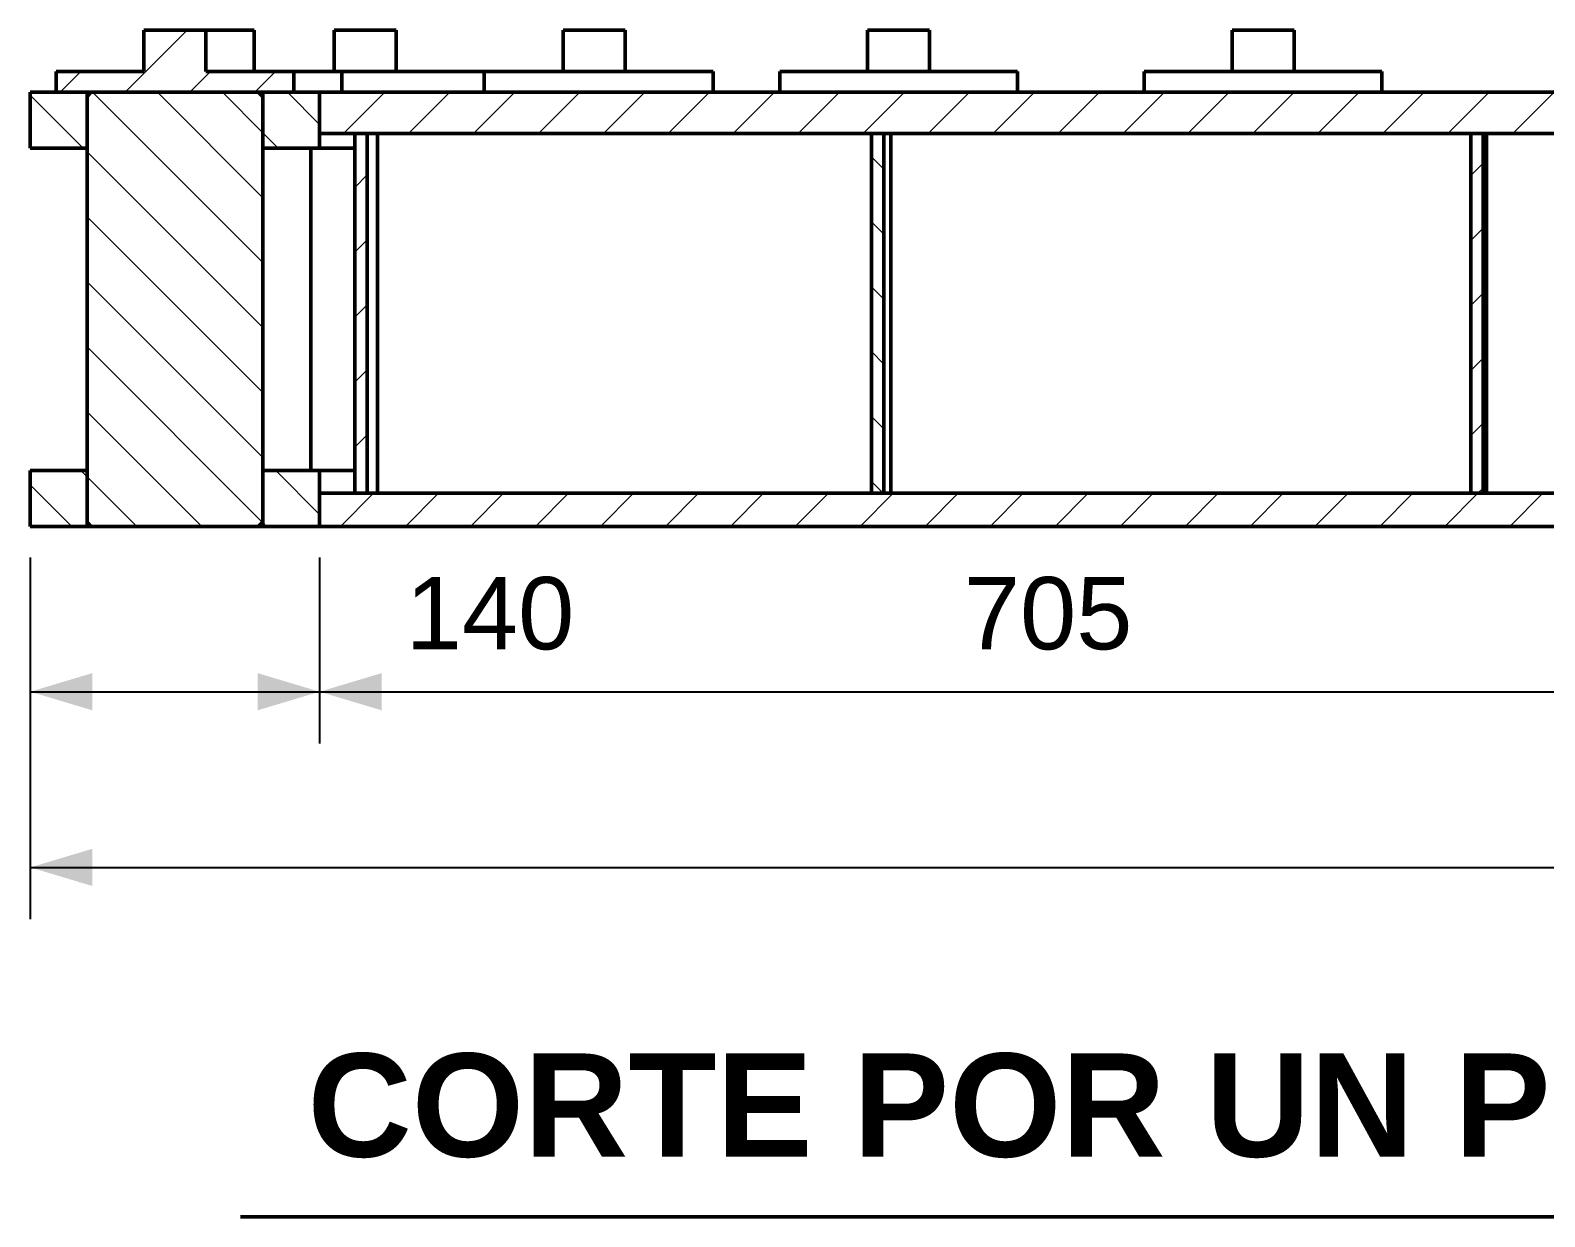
# Model space of a CAD drawing. Header units: millimetres. Extents: x 0 to 841, y 0 to 594.
# Drawn here: x 387.5 to 460.8, y 180.5 to 237.9 of the extents above; entities that cross this region are included whole.
import ezdxf
from ezdxf.enums import TextEntityAlignment as Align

# ---------------------------------------------------------------- set-up
doc = ezdxf.new("R2010")
doc.units = ezdxf.units.MM
for name, color, linetype, lineweight in [('ACH', 7, 'CONTINUOUS', 13), ('COTA', 7, 'CONTINUOUS', 25), ('TXT', 7, 'CONTINUOUS', 25), ('VIS', 7, 'CONTINUOUS', 50)]:
    doc.layers.add(name, color=color, linetype=linetype, lineweight=lineweight)
doc.styles.add('STD', font='LiberationSans-Regular.ttf')
doc.styles.add('STDB', font='LiberationSans-Bold.ttf')

msp = doc.modelspace()

# ---------------------------------------------------------------- hatches: boundary and pattern name
at = {"layer": 'ACH'}
h = msp.add_hatch(dxfattribs=at)
h.set_pattern_fill('ANSI31', scale=0.7)
h.paths.add_polyline_path([(388.77, 234.949), (388.77, 235.949), (393.02, 235.949), (393.02, 237.949), (396.02, 237.949), (396.02, 235.949), (400.27, 235.949), (400.27, 234.949)])
h = msp.add_hatch(dxfattribs=at)
h.set_pattern_fill('ANSI31', scale=0.7, angle=90)
h.paths.add_polyline_path([(387.52, 232.249), (387.52, 234.949), (390.27, 234.949), (390.27, 232.249)])
h = msp.add_hatch(dxfattribs=at)
h.set_pattern_fill('ANSI31', scale=0.7, angle=90)
h.paths.add_polyline_path([(390.27, 214.149), (390.27, 234.749), (390.47, 234.949), (398.57, 234.949), (398.77, 234.749), (398.77, 214.149), (398.57, 213.949), (390.47, 213.949)])
h = msp.add_hatch(dxfattribs=at)
h.set_pattern_fill('ANSI31', scale=0.7, angle=90)
h.paths.add_polyline_path([(401.52, 234.949), (401.52, 232.249), (398.77, 232.249), (398.77, 234.949)])
h = msp.add_hatch(dxfattribs=at)
h.set_pattern_fill('ANSI31', scale=0.7)
h.paths.add_polyline_path([(401.52, 232.949), (401.52, 234.949), (475.52, 234.949), (475.52, 234.149), (477.52, 234.149), (477.52, 232.949)])
h = msp.add_hatch(dxfattribs=at)
h.set_pattern_fill('ANSI31', scale=0.7)
h.paths.add_polyline_path([(403.22, 215.549), (403.22, 232.949), (403.82, 232.949), (403.82, 215.549)])
h = msp.add_hatch(dxfattribs=at)
h.set_pattern_fill('ANSI31', scale=0.7, angle=90)
h.paths.add_polyline_path([(428.22, 215.549), (428.22, 232.949), (428.82, 232.949), (428.82, 215.549)])
h = msp.add_hatch(dxfattribs=at)
h.set_pattern_fill('ANSI31', scale=0.7)
h.paths.add_polyline_path([(457.22, 215.549), (457.22, 232.949), (457.82, 232.949), (457.82, 215.549)])
h = msp.add_hatch(dxfattribs=at)
h.set_pattern_fill('ANSI31', scale=0.7, angle=90)
h.paths.add_polyline_path([(387.52, 213.949), (387.52, 216.649), (390.27, 216.649), (390.27, 213.949)])
h = msp.add_hatch(dxfattribs=at)
h.set_pattern_fill('ANSI31', scale=0.7, angle=90)
h.paths.add_polyline_path([(401.52, 216.649), (401.52, 213.949), (398.77, 213.949), (398.77, 216.649)])
h = msp.add_hatch(dxfattribs=at)
h.set_pattern_fill('ANSI31', scale=0.7)
h.paths.add_polyline_path([(401.52, 213.949), (401.52, 215.549), (474.72, 215.549), (474.72, 213.949)])

# ---------------------------------------------------------------- linework, layer by layer
at = {"layer": 'COTA'}
for p, q in [((387.52, 212.449), (387.52, 203.449)), ((387.52, 212.449), (387.52, 194.949)), ((401.52, 212.449), (401.52, 203.449)), ((401.52, 212.449), (401.52, 203.449)), ((387.52, 205.949), (401.52, 205.949)), ((401.52, 205.949), (472.02, 205.949)), ((387.52, 197.449), (587.52, 197.449))]:
    msp.add_line(p, q, dxfattribs=at)
for points in [[(387.52, 205.949), (390.52, 205.049), (390.52, 206.849)], [(401.52, 205.949), (398.52, 206.849), (398.52, 205.049)], [(401.52, 205.949), (404.52, 205.049), (404.52, 206.849)], [(387.52, 197.449), (390.52, 196.549), (390.52, 198.349)]]:
    msp.add_solid(points, dxfattribs=at)
at = {"layer": 'VIS'}
msp.add_line((397.692, 180.549), (577.348, 180.549), dxfattribs=at)
for points in [[(396.02, 237.949), (393.02, 237.949)], [(393.02, 237.949), (393.02, 235.949)], [(396.02, 237.949), (396.142, 237.949), (396.264, 237.949), (396.387, 237.949), (396.509, 237.949), (396.631, 237.949), (396.753, 237.949), (396.875, 237.949), (396.998, 237.949), (397.12, 237.949), (397.242, 237.949), (397.364, 237.949), (397.487, 237.949), (397.609, 237.949), (397.731, 237.949), (397.853, 237.949), (397.975, 237.949), (398.098, 237.949), (398.22, 237.949), (398.342, 237.949)], [(396.02, 237.949), (396.02, 235.949)], [(398.342, 237.949), (398.344, 237.949), (398.345, 237.949), (398.347, 237.949), (398.348, 237.949), (398.35, 237.949), (398.352, 237.949)], [(398.352, 237.949), (398.352, 235.949)], [(402.23, 237.949), (402.354, 237.949), (402.479, 237.949), (402.604, 237.949), (402.728, 237.949), (402.853, 237.949), (402.977, 237.949), (403.102, 237.949), (403.227, 237.949), (403.351, 237.949), (403.476, 237.949), (403.6, 237.949), (403.725, 237.949), (403.85, 237.949), (403.974, 237.949), (404.099, 237.949), (404.223, 237.949), (404.348, 237.949), (404.473, 237.949), (404.597, 237.949), (404.722, 237.949), (404.846, 237.949), (404.971, 237.949), (405.096, 237.949), (405.22, 237.949)], [(402.23, 237.949), (402.23, 235.949)], [(405.22, 237.949), (405.222, 237.949), (405.223, 237.949), (405.225, 237.949), (405.227, 237.949), (405.228, 237.949), (405.23, 237.949)], [(405.23, 237.949), (405.23, 235.949)], [(413.31, 237.949), (413.434, 237.949), (413.559, 237.949), (413.683, 237.949), (413.808, 237.949), (413.933, 237.949), (414.057, 237.949), (414.182, 237.949), (414.306, 237.949), (414.431, 237.949), (414.556, 237.949), (414.68, 237.949), (414.805, 237.949), (414.929, 237.949), (415.054, 237.949), (415.179, 237.949), (415.303, 237.949), (415.428, 237.949), (415.552, 237.949), (415.677, 237.949), (415.802, 237.949), (415.926, 237.949), (416.051, 237.949), (416.175, 237.949), (416.3, 237.949)], [(413.31, 237.949), (413.31, 235.949)], [(416.3, 237.949), (416.302, 237.949), (416.303, 237.949), (416.305, 237.949), (416.306, 237.949), (416.308, 237.949), (416.31, 237.949)], [(416.31, 237.949), (416.31, 235.949)], [(428.035, 237.949), (428.16, 237.949), (428.285, 237.949), (428.409, 237.949), (428.534, 237.949), (428.658, 237.949), (428.783, 237.949), (428.908, 237.949), (429.032, 237.949), (429.157, 237.949), (429.281, 237.949), (429.406, 237.949), (429.531, 237.949), (429.655, 237.949), (429.78, 237.949), (429.904, 237.949), (430.029, 237.949), (430.154, 237.949), (430.278, 237.949), (430.403, 237.949), (430.527, 237.949), (430.652, 237.949), (430.777, 237.949), (430.901, 237.949), (431.026, 237.949)], [(428.035, 237.949), (428.035, 235.949)], [(431.026, 237.949), (431.027, 237.949), (431.029, 237.949), (431.031, 237.949), (431.032, 237.949), (431.034, 237.949), (431.035, 237.949)], [(431.035, 237.949), (431.035, 235.949)], [(445.669, 237.949), (445.793, 237.949), (445.918, 237.949), (446.042, 237.949), (446.167, 237.949), (446.292, 237.949), (446.416, 237.949), (446.541, 237.949), (446.666, 237.949), (446.79, 237.949), (446.915, 237.949), (447.039, 237.949), (447.164, 237.949), (447.289, 237.949), (447.413, 237.949), (447.538, 237.949), (447.662, 237.949), (447.787, 237.949), (447.912, 237.949), (448.036, 237.949), (448.161, 237.949), (448.285, 237.949), (448.41, 237.949), (448.535, 237.949), (448.659, 237.949)], [(445.669, 237.949), (445.669, 235.949)], [(448.659, 237.949), (448.661, 237.949), (448.662, 237.949), (448.664, 237.949), (448.666, 237.949), (448.667, 237.949), (448.669, 237.949)], [(448.669, 237.949), (448.669, 235.949)], [(388.77, 235.949), (388.77, 234.949)], [(393.02, 235.949), (392.898, 235.949), (392.777, 235.949), (392.656, 235.949), (392.534, 235.949), (392.413, 235.949), (392.291, 235.949), (392.17, 235.949), (392.048, 235.949), (391.927, 235.949), (391.806, 235.949), (391.684, 235.949), (391.563, 235.949), (391.441, 235.949), (391.32, 235.949), (391.198, 235.949), (391.077, 235.949), (390.956, 235.949), (390.834, 235.949), (390.713, 235.949), (390.591, 235.949), (390.47, 235.949), (390.348, 235.949), (390.227, 235.949), (390.106, 235.949), (389.984, 235.949), (389.863, 235.949), (389.741, 235.949), (389.62, 235.949), (389.498, 235.949), (389.377, 235.949), (389.256, 235.949), (389.134, 235.949), (389.013, 235.949), (388.891, 235.949), (388.77, 235.949)], [(393.02, 235.949), (388.77, 235.949)], [(391.102, 235.949), (391.229, 235.949), (391.357, 235.949), (391.485, 235.949), (391.613, 235.949), (391.741, 235.949), (391.869, 235.949), (391.997, 235.949), (392.125, 235.949), (392.253, 235.949), (392.38, 235.949), (392.508, 235.949), (392.636, 235.949), (392.764, 235.949), (392.892, 235.949), (393.02, 235.949)], [(400.27, 235.949), (400.148, 235.949), (400.027, 235.949), (399.906, 235.949), (399.784, 235.949), (399.663, 235.949), (399.541, 235.949), (399.42, 235.949), (399.298, 235.949), (399.177, 235.949), (399.056, 235.949), (398.934, 235.949), (398.813, 235.949), (398.691, 235.949), (398.57, 235.949), (398.448, 235.949), (398.327, 235.949), (398.206, 235.949), (398.084, 235.949), (397.963, 235.949), (397.841, 235.949), (397.72, 235.949), (397.598, 235.949), (397.477, 235.949), (397.356, 235.949), (397.234, 235.949), (397.113, 235.949), (396.991, 235.949), (396.87, 235.949), (396.748, 235.949), (396.627, 235.949), (396.506, 235.949), (396.384, 235.949), (396.263, 235.949), (396.141, 235.949), (396.02, 235.949)], [(400.27, 235.949), (396.02, 235.949)], [(400.27, 235.949), (400.391, 235.949), (400.511, 235.949), (400.632, 235.949), (400.753, 235.949), (400.874, 235.949), (400.995, 235.949), (401.116, 235.949), (401.236, 235.949), (401.357, 235.949), (401.478, 235.949), (401.599, 235.949), (401.72, 235.949), (401.84, 235.949), (401.961, 235.949), (402.082, 235.949), (402.203, 235.949), (402.324, 235.949), (402.445, 235.949), (402.565, 235.949)], [(400.27, 235.949), (400.27, 234.949)], [(402.565, 235.949), (402.571, 235.949), (402.577, 235.949), (402.583, 235.949), (402.59, 235.949), (402.596, 235.949), (402.602, 235.949)], [(402.602, 235.949), (402.722, 235.949), (402.842, 235.949), (402.962, 235.949), (403.082, 235.949), (403.202, 235.949), (403.322, 235.949), (403.442, 235.949), (403.562, 235.949), (403.682, 235.949), (403.802, 235.949), (403.922, 235.949), (404.042, 235.949), (404.162, 235.949), (404.282, 235.949), (404.402, 235.949), (404.522, 235.949), (404.642, 235.949), (404.762, 235.949), (404.882, 235.949), (405.002, 235.949), (405.122, 235.949), (405.242, 235.949), (405.362, 235.949), (405.482, 235.949), (405.602, 235.949), (405.722, 235.949), (405.843, 235.949), (405.963, 235.949), (406.083, 235.949), (406.203, 235.949), (406.323, 235.949), (406.443, 235.949), (406.563, 235.949), (406.683, 235.949), (406.803, 235.949), (406.923, 235.949), (407.043, 235.949), (407.163, 235.949), (407.283, 235.949), (407.403, 235.949), (407.523, 235.949), (407.643, 235.949), (407.763, 235.949), (407.883, 235.949), (408.003, 235.949), (408.123, 235.949), (408.243, 235.949), (408.363, 235.949), (408.483, 235.949), (408.603, 235.949), (408.723, 235.949), (408.843, 235.949), (408.963, 235.949), (409.083, 235.949), (409.204, 235.949), (409.324, 235.949), (409.444, 235.949)], [(402.602, 235.949), (402.602, 234.949)], [(409.444, 235.949), (409.45, 235.949), (409.456, 235.949), (409.462, 235.949), (409.468, 235.949), (409.474, 235.949), (409.48, 235.949)], [(409.48, 235.949), (409.6, 235.949), (409.72, 235.949), (409.84, 235.949), (409.96, 235.949), (410.08, 235.949), (410.2, 235.949), (410.32, 235.949), (410.44, 235.949), (410.56, 235.949), (410.68, 235.949), (410.8, 235.949), (410.92, 235.949), (411.04, 235.949), (411.16, 235.949), (411.28, 235.949), (411.4, 235.949), (411.52, 235.949), (411.64, 235.949), (411.76, 235.949), (411.881, 235.949), (412.001, 235.949), (412.121, 235.949), (412.241, 235.949), (412.361, 235.949), (412.481, 235.949), (412.601, 235.949), (412.721, 235.949), (412.841, 235.949), (412.961, 235.949), (413.081, 235.949), (413.201, 235.949), (413.321, 235.949), (413.441, 235.949), (413.561, 235.949), (413.681, 235.949), (413.801, 235.949), (413.921, 235.949), (414.041, 235.949), (414.161, 235.949), (414.281, 235.949), (414.401, 235.949), (414.521, 235.949), (414.641, 235.949), (414.761, 235.949), (414.882, 235.949), (415.002, 235.949), (415.122, 235.949), (415.242, 235.949), (415.362, 235.949), (415.482, 235.949), (415.602, 235.949), (415.722, 235.949), (415.842, 235.949), (415.962, 235.949), (416.082, 235.949), (416.202, 235.949), (416.322, 235.949), (416.442, 235.949), (416.562, 235.949), (416.682, 235.949), (416.802, 235.949), (416.922, 235.949), (417.042, 235.949), (417.162, 235.949), (417.282, 235.949), (417.402, 235.949), (417.522, 235.949), (417.642, 235.949), (417.762, 235.949), (417.883, 235.949), (418.003, 235.949), (418.123, 235.949), (418.243, 235.949), (418.363, 235.949), (418.483, 235.949), (418.603, 235.949), (418.723, 235.949), (418.843, 235.949), (418.963, 235.949), (419.083, 235.949), (419.203, 235.949), (419.323, 235.949), (419.443, 235.949), (419.563, 235.949), (419.683, 235.949), (419.803, 235.949), (419.923, 235.949), (420.043, 235.949), (420.163, 235.949), (420.283, 235.949), (420.403, 235.949), (420.523, 235.949)], [(409.48, 235.949), (409.48, 234.949)], [(420.523, 235.949), (420.529, 235.949), (420.535, 235.949), (420.541, 235.949), (420.547, 235.949), (420.553, 235.949), (420.56, 235.949)], [(420.56, 235.949), (420.56, 234.949)], [(423.785, 235.949), (423.906, 235.949), (424.027, 235.949), (424.147, 235.949), (424.268, 235.949), (424.389, 235.949), (424.509, 235.949), (424.63, 235.949), (424.751, 235.949), (424.871, 235.949), (424.992, 235.949), (425.113, 235.949), (425.233, 235.949), (425.354, 235.949), (425.475, 235.949), (425.595, 235.949), (425.716, 235.949), (425.837, 235.949), (425.957, 235.949), (426.078, 235.949), (426.199, 235.949), (426.319, 235.949), (426.44, 235.949), (426.561, 235.949), (426.681, 235.949), (426.802, 235.949), (426.923, 235.949), (427.043, 235.949), (427.164, 235.949), (427.285, 235.949), (427.405, 235.949), (427.526, 235.949), (427.647, 235.949), (427.767, 235.949), (427.888, 235.949), (428.009, 235.949), (428.129, 235.949), (428.25, 235.949), (428.371, 235.949), (428.492, 235.949), (428.612, 235.949), (428.733, 235.949), (428.854, 235.949), (428.974, 235.949), (429.095, 235.949), (429.216, 235.949), (429.336, 235.949), (429.457, 235.949), (429.578, 235.949), (429.698, 235.949), (429.819, 235.949), (429.94, 235.949), (430.06, 235.949), (430.181, 235.949), (430.302, 235.949), (430.422, 235.949), (430.543, 235.949), (430.664, 235.949), (430.784, 235.949), (430.905, 235.949), (431.026, 235.949), (431.146, 235.949), (431.267, 235.949), (431.388, 235.949), (431.508, 235.949), (431.629, 235.949), (431.75, 235.949), (431.87, 235.949), (431.991, 235.949), (432.112, 235.949), (432.232, 235.949), (432.353, 235.949), (432.474, 235.949), (432.594, 235.949), (432.715, 235.949), (432.836, 235.949), (432.956, 235.949), (433.077, 235.949), (433.198, 235.949), (433.318, 235.949), (433.439, 235.949), (433.56, 235.949), (433.68, 235.949), (433.801, 235.949), (433.922, 235.949), (434.042, 235.949), (434.163, 235.949), (434.284, 235.949), (434.404, 235.949), (434.525, 235.949), (434.646, 235.949), (434.766, 235.949), (434.887, 235.949), (435.008, 235.949), (435.128, 235.949), (435.249, 235.949)], [(423.785, 235.949), (423.785, 234.949)], [(435.249, 235.949), (435.255, 235.949), (435.261, 235.949), (435.267, 235.949), (435.273, 235.949), (435.279, 235.949), (435.285, 235.949)], [(435.285, 235.949), (435.285, 234.949)], [(441.419, 235.949), (441.539, 235.949), (441.66, 235.949), (441.781, 235.949), (441.901, 235.949), (442.022, 235.949), (442.143, 235.949), (442.263, 235.949), (442.384, 235.949), (442.505, 235.949), (442.625, 235.949), (442.746, 235.949), (442.867, 235.949), (442.987, 235.949), (443.108, 235.949), (443.229, 235.949), (443.349, 235.949), (443.47, 235.949), (443.591, 235.949), (443.711, 235.949), (443.832, 235.949), (443.953, 235.949), (444.073, 235.949), (444.194, 235.949), (444.315, 235.949), (444.435, 235.949), (444.556, 235.949), (444.677, 235.949), (444.797, 235.949), (444.918, 235.949), (445.039, 235.949), (445.159, 235.949), (445.28, 235.949), (445.401, 235.949), (445.522, 235.949), (445.642, 235.949), (445.763, 235.949), (445.884, 235.949), (446.004, 235.949), (446.125, 235.949), (446.246, 235.949), (446.366, 235.949), (446.487, 235.949), (446.608, 235.949), (446.728, 235.949), (446.849, 235.949), (446.97, 235.949), (447.09, 235.949), (447.211, 235.949), (447.332, 235.949), (447.452, 235.949), (447.573, 235.949), (447.694, 235.949), (447.814, 235.949), (447.935, 235.949), (448.056, 235.949), (448.176, 235.949), (448.297, 235.949), (448.418, 235.949), (448.538, 235.949), (448.659, 235.949), (448.78, 235.949), (448.9, 235.949), (449.021, 235.949), (449.142, 235.949), (449.262, 235.949), (449.383, 235.949), (449.504, 235.949), (449.624, 235.949), (449.745, 235.949), (449.866, 235.949), (449.986, 235.949), (450.107, 235.949), (450.228, 235.949), (450.348, 235.949), (450.469, 235.949), (450.59, 235.949), (450.71, 235.949), (450.831, 235.949), (450.952, 235.949), (451.072, 235.949), (451.193, 235.949), (451.314, 235.949), (451.434, 235.949), (451.555, 235.949), (451.676, 235.949), (451.796, 235.949), (451.917, 235.949), (452.038, 235.949), (452.158, 235.949), (452.279, 235.949), (452.4, 235.949), (452.52, 235.949), (452.641, 235.949), (452.762, 235.949), (452.883, 235.949)], [(441.419, 235.949), (441.419, 234.949)], [(452.883, 235.949), (452.889, 235.949), (452.895, 235.949), (452.901, 235.949), (452.907, 235.949), (452.913, 235.949), (452.919, 235.949)], [(452.919, 235.949), (452.919, 234.949)], [(387.52, 234.949), (387.52, 232.249)], [(390.27, 234.949), (387.52, 234.949)], [(400.27, 234.949), (388.77, 234.949)], [(390.27, 234.949), (390.27, 232.249)], [(390.47, 234.949), (390.27, 234.749)], [(390.27, 234.749), (390.27, 214.149)], [(398.57, 234.949), (390.47, 234.949)], [(398.57, 234.949), (398.77, 234.749)], [(401.52, 234.949), (398.77, 234.949)], [(398.77, 234.949), (398.77, 232.249)], [(398.77, 234.749), (398.77, 214.149)], [(401.52, 234.949), (401.52, 232.949)], [(475.52, 234.949), (401.52, 234.949)], [(401.52, 234.949), (401.52, 232.249)], [(477.52, 232.949), (401.52, 232.949)], [(403.22, 232.949), (403.22, 215.549)], [(403.82, 232.949), (403.22, 232.949)], [(403.82, 232.949), (403.82, 215.549)], [(404.313, 232.949), (404.313, 215.549)], [(428.22, 232.949), (428.22, 215.549)], [(428.82, 232.949), (428.22, 232.949)], [(428.82, 232.949), (428.82, 215.549)], [(429.156, 232.949), (429.156, 215.549)], [(457.22, 232.949), (457.22, 215.549)], [(457.82, 232.949), (457.22, 232.949)], [(457.82, 232.949), (457.82, 215.549)], [(457.975, 232.949), (457.975, 215.549)], [(390.27, 232.249), (387.52, 232.249)], [(401.52, 232.249), (398.77, 232.249)], [(401.102, 232.249), (401.102, 216.649)], [(403.22, 232.249), (403.098, 232.249), (402.977, 232.249), (402.856, 232.249), (402.734, 232.249), (402.613, 232.249), (402.491, 232.249), (402.37, 232.249), (402.248, 232.249), (402.127, 232.249), (402.006, 232.249), (401.884, 232.249), (401.763, 232.249), (401.641, 232.249), (401.52, 232.249)], [(387.52, 216.649), (387.52, 213.949)], [(390.27, 216.649), (387.52, 216.649)], [(390.27, 216.649), (390.27, 213.949)], [(401.52, 216.649), (398.77, 216.649)], [(398.77, 216.649), (398.77, 213.949)], [(403.22, 216.649), (403.098, 216.649), (402.977, 216.649), (402.856, 216.649), (402.734, 216.649), (402.613, 216.649), (402.491, 216.649), (402.37, 216.649), (402.248, 216.649), (402.127, 216.649), (402.006, 216.649), (401.884, 216.649), (401.763, 216.649), (401.641, 216.649), (401.52, 216.649)], [(401.52, 216.649), (401.52, 213.949)], [(401.52, 215.549), (401.52, 213.949)], [(474.72, 215.549), (401.52, 215.549)], [(403.82, 215.549), (403.22, 215.549)], [(428.82, 215.549), (428.22, 215.549)], [(457.82, 215.549), (457.22, 215.549)], [(390.47, 213.949), (390.27, 214.149)], [(398.57, 213.949), (398.77, 214.149)], [(390.27, 213.949), (387.52, 213.949)], [(390.27, 213.949), (390.303, 213.949), (390.337, 213.949), (390.37, 213.949), (390.403, 213.949), (390.437, 213.949), (390.47, 213.949)], [(398.57, 213.949), (390.47, 213.949)], [(398.57, 213.949), (398.603, 213.949), (398.637, 213.949), (398.67, 213.949), (398.703, 213.949), (398.737, 213.949), (398.77, 213.949)], [(401.52, 213.949), (398.77, 213.949)], [(474.72, 213.949), (401.52, 213.949)]]:
    msp.add_lwpolyline(points, dxfattribs=at)

# ---------------------------------------------------------------- texts
at = {"layer": 'TXT'}
for s, height, style, p in [('140', 3.5, 'STD', (409.764, 206.949)), ('705', 3.5, 'STD', (436.77, 206.949)), ('CORTE POR UN PASADOR (plano a 6,429° del eje x)', 5, 'STDB', (487.52, 181.949))]:
    msp.add_text(s, height=height, dxfattribs=dict(at, style=style)).set_placement(p, align=Align.BOTTOM_CENTER)

doc.saveas('drawing.dxf')
